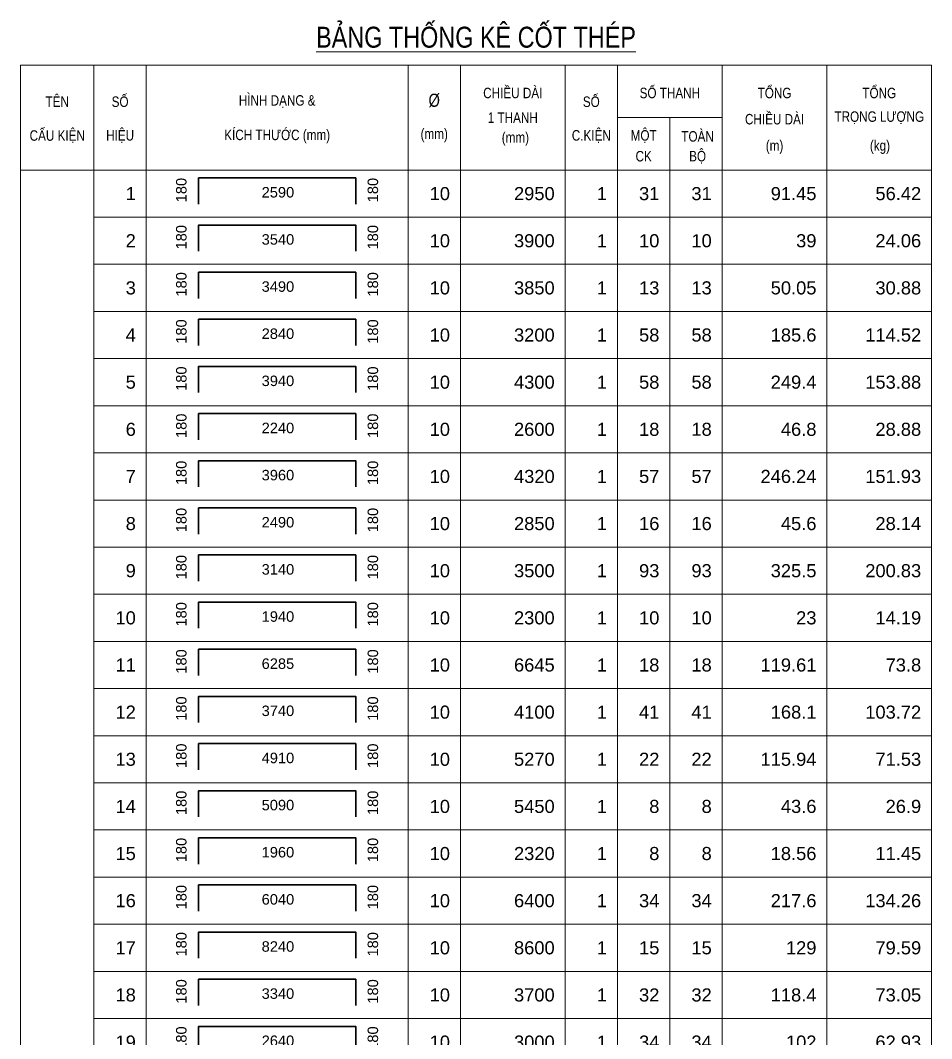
# Model space of a CAD drawing. Header units: millimetres. Extents: x -247377 to 927516, y -864259 to 155594.
# Drawn here: x 636100 to 653505, y -578443 to -559001 of the extents above; entities that cross this region are included whole.
import ezdxf
from ezdxf.enums import TextEntityAlignment as Align

# ---------------------------------------------------------------- set-up
doc = ezdxf.new("R2010")
doc.units = ezdxf.units.MM
doc.header["$MEASUREMENT"] = 0
for name, color, linetype, lineweight in [('NDC_FRAME', 7, 'Continuous', 20), ('NDC_S_REBAR', 4, 'Continuous', 35), ('NDC_S_VN TEXT', 7, 'Continuous', 20), ('NDC_Table', 3, 'Continuous', 20)]:
    doc.layers.add(name, color=color, linetype=linetype, lineweight=lineweight)
doc.styles.add('ARIAL', font='arial.ttf', dxfattribs={"width": 0.8})

# ---------------------------------------------------------------- blocks, each defined once
blk = doc.blocks.new('Tieude')
at = {"layer": 'NDC_Table'}
for p, q in [((0, 2000), (0, 0)), ((0, 2000), (17405, 2000)), ((1405, 2000), (1405, 0)), ((2405, 2000), (2405, 0)), ((7405, 2000), (7405, 0)), ((8405, 2000), (8405, 0)), ((10405, 2000), (10405, 0)), ((11405, 1000), (11405, 2000)), ((13405, 2000), (13405, 0)), ((15405, 2000), (15405, 0)), ((17405, 2000), (17405, 0)), ((11405, 1000), (13405, 1000)), ((11405, 1000), (11405, 0)), ((12405, 1000), (12405, 0)), ((0, 0), (17405, 0))]:
    blk.add_line(p, q, dxfattribs=at)
at = {"layer": 'NDC_S_VN TEXT', "style": 'ARIAL', "width": 0.8}
for s, height, p in [('%%UBẢNG THỐNG KÊ CỐT THÉP', 400, (8703, 2594)), ('CHIỀU DÀI', 200, (9405, 1500)), ('SỐ THANH', 200, (12405, 1500)), ('TỔNG', 200, (14405, 1500)), ('TỔNG', 200, (16405, 1500)), ('TÊN', 200, (705, 1333)), ('SỐ', 200, (1905, 1333)), ('HÌNH DẠNG &', 200, (4905, 1333)), ('%%C', 250, (7905, 1333)), ('SỐ', 200, (10905, 1333)), ('1 THANH', 200, (9405, 1000)), ('CHIỀU DÀI', 200, (14405, 1000)), ('TRỌNG LƯỢNG', 200, (16405, 1000)), ('CẤU KIỆN', 200, (705, 667)), ('HIỆU', 200, (1905, 667)), ('KÍCH THƯỚC (mm)', 200, (4905, 667)), ('(mm)', 200, (7905, 667)), ('C.KIỆN', 200, (10905, 667)), ('MỘT', 200, (11905, 667)), ('TOÀN', 200, (12935, 667)), ('(mm)', 200, (9455, 599)), ('BỘ', 200, (12935, 271)), ('(m)', 200, (14405, 443)), ('(kg)', 200, (16418, 443)), ('CK', 200, (11905, 264))]:
    blk.add_text(s, height=height, dxfattribs=at).set_placement(p, align=Align.MIDDLE)
blk = doc.blocks.new('dang04')
at = {"layer": 'NDC_S_REBAR'}
blk.add_lwpolyline([(3405, -650), (3405, -150), (6405, -150), (6405, -650)], dxfattribs=at)
at = {"layer": 'NDC_Table'}
for p, q in [((0, 0), (0, -900)), ((1405, 0), (1405, -900)), ((2405, 0), (2405, -900)), ((7405, 0), (7405, -900)), ((8405, 0), (8405, -900)), ((10405, 0), (10405, -900)), ((11405, 0), (11405, -900)), ((12405, 0), (12405, -900)), ((13405, 0), (13405, -900)), ((15405, 0), (15405, -900)), ((17405, 0), (17405, -900)), ((1405, -900), (17405, -900))]:
    blk.add_line(p, q, dxfattribs=at)
at = {"layer": 'NDC_S_VN TEXT', "style": 'ARIAL'}
for p in [(3073, -150), (6733, -150)]:
    blk.add_attdef('D03', text='', height=200, rotation=90, dxfattribs=at).set_placement(p, align=Align.MIDDLE_RIGHT)
for p in [(2205, -450), (8205, -450), (10205, -450), (11205, -450), (12205, -450), (13205, -450), (15205, -450), (17205, -450)]:
    blk.add_attdef('D03', text='', height=250, dxfattribs=at).set_placement(p, align=Align.MIDDLE_RIGHT)
blk.add_attdef('D03', text='', height=200, dxfattribs=at).set_placement((4920, -425), align=Align.MIDDLE_CENTER)

msp = doc.modelspace()

# ---------------------------------------------------------------- block references
at = {"layer": 'NDC_FRAME'}
msp.add_blockref('Tieude', (636100.2, -561859.1), dxfattribs=at)
ref = msp.add_blockref('dang04', (636100.2, -561859.1), dxfattribs=at)
ref.add_attrib('D03', '1', dxfattribs={"layer": 'NDC_S_VN TEXT', "height": 250, "style": 'ARIAL'}).set_placement((638305.5, -562309.1), align=Align.MIDDLE_RIGHT)
ref.add_attrib('D03', '180', dxfattribs={"layer": 'NDC_S_VN TEXT', "height": 200, "rotation": 90, "style": 'ARIAL'}).set_placement((639173.5, -562009.1), align=Align.MIDDLE_RIGHT)
ref.add_attrib('D03', '2590', dxfattribs={"layer": 'NDC_S_VN TEXT', "height": 200, "style": 'ARIAL'}).set_placement((641019.8, -562283.8), align=Align.MIDDLE_CENTER)
ref.add_attrib('D03', '180', dxfattribs={"layer": 'NDC_S_VN TEXT', "height": 200, "rotation": 90, "style": 'ARIAL'}).set_placement((642832.7, -562009.1), align=Align.MIDDLE_RIGHT)
ref.add_attrib('D03', '10', dxfattribs={"layer": 'NDC_S_VN TEXT', "height": 250, "style": 'ARIAL'}).set_placement((644305.5, -562309.1), align=Align.MIDDLE_RIGHT)
ref.add_attrib('D03', '2950', dxfattribs={"layer": 'NDC_S_VN TEXT', "height": 250, "style": 'ARIAL'}).set_placement((646305.5, -562309.1), align=Align.MIDDLE_RIGHT)
ref.add_attrib('D03', '1', dxfattribs={"layer": 'NDC_S_VN TEXT', "height": 250, "style": 'ARIAL'}).set_placement((647305.5, -562309.1), align=Align.MIDDLE_RIGHT)
ref.add_attrib('D03', '31', dxfattribs={"layer": 'NDC_S_VN TEXT', "height": 250, "style": 'ARIAL'}).set_placement((648305.5, -562309.1), align=Align.MIDDLE_RIGHT)
ref.add_attrib('D03', '31', dxfattribs={"layer": 'NDC_S_VN TEXT', "height": 250, "style": 'ARIAL'}).set_placement((649305.5, -562308.8), align=Align.MIDDLE_RIGHT)
ref.add_attrib('D03', '91.45', dxfattribs={"layer": 'NDC_S_VN TEXT', "height": 250, "style": 'ARIAL'}).set_placement((651305.5, -562309.1), align=Align.MIDDLE_RIGHT)
ref.add_attrib('D03', '56.42', dxfattribs={"layer": 'NDC_S_VN TEXT', "height": 250, "style": 'ARIAL'}).set_placement((653305.5, -562309.1), align=Align.MIDDLE_RIGHT)
ref = msp.add_blockref('dang04', (636100.2, -562759.1), dxfattribs=at)
ref.add_attrib('D03', '2', dxfattribs={"layer": 'NDC_S_VN TEXT', "height": 250, "style": 'ARIAL'}).set_placement((638305.5, -563209.1), align=Align.MIDDLE_RIGHT)
ref.add_attrib('D03', '180', dxfattribs={"layer": 'NDC_S_VN TEXT', "height": 200, "rotation": 90, "style": 'ARIAL'}).set_placement((639173.5, -562909.1), align=Align.MIDDLE_RIGHT)
ref.add_attrib('D03', '3540', dxfattribs={"layer": 'NDC_S_VN TEXT', "height": 200, "style": 'ARIAL'}).set_placement((641019.8, -563183.8), align=Align.MIDDLE_CENTER)
ref.add_attrib('D03', '180', dxfattribs={"layer": 'NDC_S_VN TEXT', "height": 200, "rotation": 90, "style": 'ARIAL'}).set_placement((642832.7, -562909.1), align=Align.MIDDLE_RIGHT)
ref.add_attrib('D03', '10', dxfattribs={"layer": 'NDC_S_VN TEXT', "height": 250, "style": 'ARIAL'}).set_placement((644305.5, -563209.1), align=Align.MIDDLE_RIGHT)
ref.add_attrib('D03', '3900', dxfattribs={"layer": 'NDC_S_VN TEXT', "height": 250, "style": 'ARIAL'}).set_placement((646305.5, -563209.1), align=Align.MIDDLE_RIGHT)
ref.add_attrib('D03', '1', dxfattribs={"layer": 'NDC_S_VN TEXT', "height": 250, "style": 'ARIAL'}).set_placement((647305.5, -563209.1), align=Align.MIDDLE_RIGHT)
ref.add_attrib('D03', '10', dxfattribs={"layer": 'NDC_S_VN TEXT', "height": 250, "style": 'ARIAL'}).set_placement((648305.5, -563209.1), align=Align.MIDDLE_RIGHT)
ref.add_attrib('D03', '10', dxfattribs={"layer": 'NDC_S_VN TEXT', "height": 250, "style": 'ARIAL'}).set_placement((649305.5, -563208.8), align=Align.MIDDLE_RIGHT)
ref.add_attrib('D03', '39', dxfattribs={"layer": 'NDC_S_VN TEXT', "height": 250, "style": 'ARIAL'}).set_placement((651305.5, -563209.1), align=Align.MIDDLE_RIGHT)
ref.add_attrib('D03', '24.06', dxfattribs={"layer": 'NDC_S_VN TEXT', "height": 250, "style": 'ARIAL'}).set_placement((653305.5, -563209.1), align=Align.MIDDLE_RIGHT)
ref = msp.add_blockref('dang04', (636100.2, -563659.1), dxfattribs=at)
ref.add_attrib('D03', '3', dxfattribs={"layer": 'NDC_S_VN TEXT', "height": 250, "style": 'ARIAL'}).set_placement((638305.5, -564109.1), align=Align.MIDDLE_RIGHT)
ref.add_attrib('D03', '180', dxfattribs={"layer": 'NDC_S_VN TEXT', "height": 200, "rotation": 90, "style": 'ARIAL'}).set_placement((639173.5, -563809.1), align=Align.MIDDLE_RIGHT)
ref.add_attrib('D03', '3490', dxfattribs={"layer": 'NDC_S_VN TEXT', "height": 200, "style": 'ARIAL'}).set_placement((641019.8, -564083.8), align=Align.MIDDLE_CENTER)
ref.add_attrib('D03', '180', dxfattribs={"layer": 'NDC_S_VN TEXT', "height": 200, "rotation": 90, "style": 'ARIAL'}).set_placement((642832.7, -563809.1), align=Align.MIDDLE_RIGHT)
ref.add_attrib('D03', '10', dxfattribs={"layer": 'NDC_S_VN TEXT', "height": 250, "style": 'ARIAL'}).set_placement((644305.5, -564109.1), align=Align.MIDDLE_RIGHT)
ref.add_attrib('D03', '3850', dxfattribs={"layer": 'NDC_S_VN TEXT', "height": 250, "style": 'ARIAL'}).set_placement((646305.5, -564109.1), align=Align.MIDDLE_RIGHT)
ref.add_attrib('D03', '1', dxfattribs={"layer": 'NDC_S_VN TEXT', "height": 250, "style": 'ARIAL'}).set_placement((647305.5, -564109.1), align=Align.MIDDLE_RIGHT)
ref.add_attrib('D03', '13', dxfattribs={"layer": 'NDC_S_VN TEXT', "height": 250, "style": 'ARIAL'}).set_placement((648305.5, -564109.1), align=Align.MIDDLE_RIGHT)
ref.add_attrib('D03', '13', dxfattribs={"layer": 'NDC_S_VN TEXT', "height": 250, "style": 'ARIAL'}).set_placement((649305.5, -564108.8), align=Align.MIDDLE_RIGHT)
ref.add_attrib('D03', '50.05', dxfattribs={"layer": 'NDC_S_VN TEXT', "height": 250, "style": 'ARIAL'}).set_placement((651305.5, -564109.1), align=Align.MIDDLE_RIGHT)
ref.add_attrib('D03', '30.88', dxfattribs={"layer": 'NDC_S_VN TEXT', "height": 250, "style": 'ARIAL'}).set_placement((653305.5, -564109.1), align=Align.MIDDLE_RIGHT)
ref = msp.add_blockref('dang04', (636100.2, -564559.1), dxfattribs=at)
ref.add_attrib('D03', '4', dxfattribs={"layer": 'NDC_S_VN TEXT', "height": 250, "style": 'ARIAL'}).set_placement((638305.5, -565009.1), align=Align.MIDDLE_RIGHT)
ref.add_attrib('D03', '180', dxfattribs={"layer": 'NDC_S_VN TEXT', "height": 200, "rotation": 90, "style": 'ARIAL'}).set_placement((639173.5, -564709.1), align=Align.MIDDLE_RIGHT)
ref.add_attrib('D03', '2840', dxfattribs={"layer": 'NDC_S_VN TEXT', "height": 200, "style": 'ARIAL'}).set_placement((641019.8, -564983.8), align=Align.MIDDLE_CENTER)
ref.add_attrib('D03', '180', dxfattribs={"layer": 'NDC_S_VN TEXT', "height": 200, "rotation": 90, "style": 'ARIAL'}).set_placement((642832.7, -564709.1), align=Align.MIDDLE_RIGHT)
ref.add_attrib('D03', '10', dxfattribs={"layer": 'NDC_S_VN TEXT', "height": 250, "style": 'ARIAL'}).set_placement((644305.5, -565009.1), align=Align.MIDDLE_RIGHT)
ref.add_attrib('D03', '3200', dxfattribs={"layer": 'NDC_S_VN TEXT', "height": 250, "style": 'ARIAL'}).set_placement((646305.5, -565009.1), align=Align.MIDDLE_RIGHT)
ref.add_attrib('D03', '1', dxfattribs={"layer": 'NDC_S_VN TEXT', "height": 250, "style": 'ARIAL'}).set_placement((647305.5, -565009.1), align=Align.MIDDLE_RIGHT)
ref.add_attrib('D03', '58', dxfattribs={"layer": 'NDC_S_VN TEXT', "height": 250, "style": 'ARIAL'}).set_placement((648305.5, -565009.1), align=Align.MIDDLE_RIGHT)
ref.add_attrib('D03', '58', dxfattribs={"layer": 'NDC_S_VN TEXT', "height": 250, "style": 'ARIAL'}).set_placement((649305.5, -565008.8), align=Align.MIDDLE_RIGHT)
ref.add_attrib('D03', '185.6', dxfattribs={"layer": 'NDC_S_VN TEXT', "height": 250, "style": 'ARIAL'}).set_placement((651305.5, -565009.1), align=Align.MIDDLE_RIGHT)
ref.add_attrib('D03', '114.52', dxfattribs={"layer": 'NDC_S_VN TEXT', "height": 250, "style": 'ARIAL'}).set_placement((653305.5, -565009.1), align=Align.MIDDLE_RIGHT)
ref = msp.add_blockref('dang04', (636100.2, -565459.1), dxfattribs=at)
ref.add_attrib('D03', '5', dxfattribs={"layer": 'NDC_S_VN TEXT', "height": 250, "style": 'ARIAL'}).set_placement((638305.5, -565909.1), align=Align.MIDDLE_RIGHT)
ref.add_attrib('D03', '180', dxfattribs={"layer": 'NDC_S_VN TEXT', "height": 200, "rotation": 90, "style": 'ARIAL'}).set_placement((639173.5, -565609.1), align=Align.MIDDLE_RIGHT)
ref.add_attrib('D03', '3940', dxfattribs={"layer": 'NDC_S_VN TEXT', "height": 200, "style": 'ARIAL'}).set_placement((641019.8, -565883.8), align=Align.MIDDLE_CENTER)
ref.add_attrib('D03', '180', dxfattribs={"layer": 'NDC_S_VN TEXT', "height": 200, "rotation": 90, "style": 'ARIAL'}).set_placement((642832.7, -565609.1), align=Align.MIDDLE_RIGHT)
ref.add_attrib('D03', '10', dxfattribs={"layer": 'NDC_S_VN TEXT', "height": 250, "style": 'ARIAL'}).set_placement((644305.5, -565909.1), align=Align.MIDDLE_RIGHT)
ref.add_attrib('D03', '4300', dxfattribs={"layer": 'NDC_S_VN TEXT', "height": 250, "style": 'ARIAL'}).set_placement((646305.5, -565909.1), align=Align.MIDDLE_RIGHT)
ref.add_attrib('D03', '1', dxfattribs={"layer": 'NDC_S_VN TEXT', "height": 250, "style": 'ARIAL'}).set_placement((647305.5, -565909.1), align=Align.MIDDLE_RIGHT)
ref.add_attrib('D03', '58', dxfattribs={"layer": 'NDC_S_VN TEXT', "height": 250, "style": 'ARIAL'}).set_placement((648305.5, -565909.1), align=Align.MIDDLE_RIGHT)
ref.add_attrib('D03', '58', dxfattribs={"layer": 'NDC_S_VN TEXT', "height": 250, "style": 'ARIAL'}).set_placement((649305.5, -565908.8), align=Align.MIDDLE_RIGHT)
ref.add_attrib('D03', '249.4', dxfattribs={"layer": 'NDC_S_VN TEXT', "height": 250, "style": 'ARIAL'}).set_placement((651305.5, -565909.1), align=Align.MIDDLE_RIGHT)
ref.add_attrib('D03', '153.88', dxfattribs={"layer": 'NDC_S_VN TEXT', "height": 250, "style": 'ARIAL'}).set_placement((653305.5, -565909.1), align=Align.MIDDLE_RIGHT)
ref = msp.add_blockref('dang04', (636100.2, -566359.1), dxfattribs=at)
ref.add_attrib('D03', '6', dxfattribs={"layer": 'NDC_S_VN TEXT', "height": 250, "style": 'ARIAL'}).set_placement((638305.5, -566809.1), align=Align.MIDDLE_RIGHT)
ref.add_attrib('D03', '180', dxfattribs={"layer": 'NDC_S_VN TEXT', "height": 200, "rotation": 90, "style": 'ARIAL'}).set_placement((639173.5, -566509.1), align=Align.MIDDLE_RIGHT)
ref.add_attrib('D03', '2240', dxfattribs={"layer": 'NDC_S_VN TEXT', "height": 200, "style": 'ARIAL'}).set_placement((641019.8, -566783.8), align=Align.MIDDLE_CENTER)
ref.add_attrib('D03', '180', dxfattribs={"layer": 'NDC_S_VN TEXT', "height": 200, "rotation": 90, "style": 'ARIAL'}).set_placement((642832.7, -566509.1), align=Align.MIDDLE_RIGHT)
ref.add_attrib('D03', '10', dxfattribs={"layer": 'NDC_S_VN TEXT', "height": 250, "style": 'ARIAL'}).set_placement((644305.5, -566809.1), align=Align.MIDDLE_RIGHT)
ref.add_attrib('D03', '2600', dxfattribs={"layer": 'NDC_S_VN TEXT', "height": 250, "style": 'ARIAL'}).set_placement((646305.5, -566809.1), align=Align.MIDDLE_RIGHT)
ref.add_attrib('D03', '1', dxfattribs={"layer": 'NDC_S_VN TEXT', "height": 250, "style": 'ARIAL'}).set_placement((647305.5, -566809.1), align=Align.MIDDLE_RIGHT)
ref.add_attrib('D03', '18', dxfattribs={"layer": 'NDC_S_VN TEXT', "height": 250, "style": 'ARIAL'}).set_placement((648305.5, -566809.1), align=Align.MIDDLE_RIGHT)
ref.add_attrib('D03', '18', dxfattribs={"layer": 'NDC_S_VN TEXT', "height": 250, "style": 'ARIAL'}).set_placement((649305.5, -566808.8), align=Align.MIDDLE_RIGHT)
ref.add_attrib('D03', '46.8', dxfattribs={"layer": 'NDC_S_VN TEXT', "height": 250, "style": 'ARIAL'}).set_placement((651305.5, -566809.1), align=Align.MIDDLE_RIGHT)
ref.add_attrib('D03', '28.88', dxfattribs={"layer": 'NDC_S_VN TEXT', "height": 250, "style": 'ARIAL'}).set_placement((653305.5, -566809.1), align=Align.MIDDLE_RIGHT)
ref = msp.add_blockref('dang04', (636100.2, -567259.1), dxfattribs=at)
ref.add_attrib('D03', '7', dxfattribs={"layer": 'NDC_S_VN TEXT', "height": 250, "style": 'ARIAL'}).set_placement((638305.5, -567709.1), align=Align.MIDDLE_RIGHT)
ref.add_attrib('D03', '180', dxfattribs={"layer": 'NDC_S_VN TEXT', "height": 200, "rotation": 90, "style": 'ARIAL'}).set_placement((639173.5, -567409.1), align=Align.MIDDLE_RIGHT)
ref.add_attrib('D03', '3960', dxfattribs={"layer": 'NDC_S_VN TEXT', "height": 200, "style": 'ARIAL'}).set_placement((641019.8, -567683.8), align=Align.MIDDLE_CENTER)
ref.add_attrib('D03', '180', dxfattribs={"layer": 'NDC_S_VN TEXT', "height": 200, "rotation": 90, "style": 'ARIAL'}).set_placement((642832.7, -567409.1), align=Align.MIDDLE_RIGHT)
ref.add_attrib('D03', '10', dxfattribs={"layer": 'NDC_S_VN TEXT', "height": 250, "style": 'ARIAL'}).set_placement((644305.5, -567709.1), align=Align.MIDDLE_RIGHT)
ref.add_attrib('D03', '4320', dxfattribs={"layer": 'NDC_S_VN TEXT', "height": 250, "style": 'ARIAL'}).set_placement((646305.5, -567709.1), align=Align.MIDDLE_RIGHT)
ref.add_attrib('D03', '1', dxfattribs={"layer": 'NDC_S_VN TEXT', "height": 250, "style": 'ARIAL'}).set_placement((647305.5, -567709.1), align=Align.MIDDLE_RIGHT)
ref.add_attrib('D03', '57', dxfattribs={"layer": 'NDC_S_VN TEXT', "height": 250, "style": 'ARIAL'}).set_placement((648305.5, -567709.1), align=Align.MIDDLE_RIGHT)
ref.add_attrib('D03', '57', dxfattribs={"layer": 'NDC_S_VN TEXT', "height": 250, "style": 'ARIAL'}).set_placement((649305.5, -567708.8), align=Align.MIDDLE_RIGHT)
ref.add_attrib('D03', '246.24', dxfattribs={"layer": 'NDC_S_VN TEXT', "height": 250, "style": 'ARIAL'}).set_placement((651305.5, -567709.1), align=Align.MIDDLE_RIGHT)
ref.add_attrib('D03', '151.93', dxfattribs={"layer": 'NDC_S_VN TEXT', "height": 250, "style": 'ARIAL'}).set_placement((653305.5, -567709.1), align=Align.MIDDLE_RIGHT)
ref = msp.add_blockref('dang04', (636100.2, -568159.1), dxfattribs=at)
ref.add_attrib('D03', '8', dxfattribs={"layer": 'NDC_S_VN TEXT', "height": 250, "style": 'ARIAL'}).set_placement((638305.5, -568609.1), align=Align.MIDDLE_RIGHT)
ref.add_attrib('D03', '180', dxfattribs={"layer": 'NDC_S_VN TEXT', "height": 200, "rotation": 90, "style": 'ARIAL'}).set_placement((639173.5, -568309.1), align=Align.MIDDLE_RIGHT)
ref.add_attrib('D03', '2490', dxfattribs={"layer": 'NDC_S_VN TEXT', "height": 200, "style": 'ARIAL'}).set_placement((641019.8, -568583.8), align=Align.MIDDLE_CENTER)
ref.add_attrib('D03', '180', dxfattribs={"layer": 'NDC_S_VN TEXT', "height": 200, "rotation": 90, "style": 'ARIAL'}).set_placement((642832.7, -568309.1), align=Align.MIDDLE_RIGHT)
ref.add_attrib('D03', '10', dxfattribs={"layer": 'NDC_S_VN TEXT', "height": 250, "style": 'ARIAL'}).set_placement((644305.5, -568609.1), align=Align.MIDDLE_RIGHT)
ref.add_attrib('D03', '2850', dxfattribs={"layer": 'NDC_S_VN TEXT', "height": 250, "style": 'ARIAL'}).set_placement((646305.5, -568609.1), align=Align.MIDDLE_RIGHT)
ref.add_attrib('D03', '1', dxfattribs={"layer": 'NDC_S_VN TEXT', "height": 250, "style": 'ARIAL'}).set_placement((647305.5, -568609.1), align=Align.MIDDLE_RIGHT)
ref.add_attrib('D03', '16', dxfattribs={"layer": 'NDC_S_VN TEXT', "height": 250, "style": 'ARIAL'}).set_placement((648305.5, -568609.1), align=Align.MIDDLE_RIGHT)
ref.add_attrib('D03', '16', dxfattribs={"layer": 'NDC_S_VN TEXT', "height": 250, "style": 'ARIAL'}).set_placement((649305.5, -568608.8), align=Align.MIDDLE_RIGHT)
ref.add_attrib('D03', '45.6', dxfattribs={"layer": 'NDC_S_VN TEXT', "height": 250, "style": 'ARIAL'}).set_placement((651305.5, -568609.1), align=Align.MIDDLE_RIGHT)
ref.add_attrib('D03', '28.14', dxfattribs={"layer": 'NDC_S_VN TEXT', "height": 250, "style": 'ARIAL'}).set_placement((653305.5, -568609.1), align=Align.MIDDLE_RIGHT)
ref = msp.add_blockref('dang04', (636100.2, -569059.1), dxfattribs=at)
ref.add_attrib('D03', '9', dxfattribs={"layer": 'NDC_S_VN TEXT', "height": 250, "style": 'ARIAL'}).set_placement((638305.5, -569509.1), align=Align.MIDDLE_RIGHT)
ref.add_attrib('D03', '180', dxfattribs={"layer": 'NDC_S_VN TEXT', "height": 200, "rotation": 90, "style": 'ARIAL'}).set_placement((639173.5, -569209.1), align=Align.MIDDLE_RIGHT)
ref.add_attrib('D03', '3140', dxfattribs={"layer": 'NDC_S_VN TEXT', "height": 200, "style": 'ARIAL'}).set_placement((641019.8, -569483.8), align=Align.MIDDLE_CENTER)
ref.add_attrib('D03', '180', dxfattribs={"layer": 'NDC_S_VN TEXT', "height": 200, "rotation": 90, "style": 'ARIAL'}).set_placement((642832.7, -569209.1), align=Align.MIDDLE_RIGHT)
ref.add_attrib('D03', '10', dxfattribs={"layer": 'NDC_S_VN TEXT', "height": 250, "style": 'ARIAL'}).set_placement((644305.5, -569509.1), align=Align.MIDDLE_RIGHT)
ref.add_attrib('D03', '3500', dxfattribs={"layer": 'NDC_S_VN TEXT', "height": 250, "style": 'ARIAL'}).set_placement((646305.5, -569509.1), align=Align.MIDDLE_RIGHT)
ref.add_attrib('D03', '1', dxfattribs={"layer": 'NDC_S_VN TEXT', "height": 250, "style": 'ARIAL'}).set_placement((647305.5, -569509.1), align=Align.MIDDLE_RIGHT)
ref.add_attrib('D03', '93', dxfattribs={"layer": 'NDC_S_VN TEXT', "height": 250, "style": 'ARIAL'}).set_placement((648305.5, -569509.1), align=Align.MIDDLE_RIGHT)
ref.add_attrib('D03', '93', dxfattribs={"layer": 'NDC_S_VN TEXT', "height": 250, "style": 'ARIAL'}).set_placement((649305.5, -569508.8), align=Align.MIDDLE_RIGHT)
ref.add_attrib('D03', '325.5', dxfattribs={"layer": 'NDC_S_VN TEXT', "height": 250, "style": 'ARIAL'}).set_placement((651305.5, -569509.1), align=Align.MIDDLE_RIGHT)
ref.add_attrib('D03', '200.83', dxfattribs={"layer": 'NDC_S_VN TEXT', "height": 250, "style": 'ARIAL'}).set_placement((653305.5, -569509.1), align=Align.MIDDLE_RIGHT)
ref = msp.add_blockref('dang04', (636100.2, -569959.1), dxfattribs=at)
ref.add_attrib('D03', '10', dxfattribs={"layer": 'NDC_S_VN TEXT', "height": 250, "style": 'ARIAL'}).set_placement((638305.5, -570409.1), align=Align.MIDDLE_RIGHT)
ref.add_attrib('D03', '180', dxfattribs={"layer": 'NDC_S_VN TEXT', "height": 200, "rotation": 90, "style": 'ARIAL'}).set_placement((639173.5, -570109.1), align=Align.MIDDLE_RIGHT)
ref.add_attrib('D03', '1940', dxfattribs={"layer": 'NDC_S_VN TEXT', "height": 200, "style": 'ARIAL'}).set_placement((641019.8, -570383.8), align=Align.MIDDLE_CENTER)
ref.add_attrib('D03', '180', dxfattribs={"layer": 'NDC_S_VN TEXT', "height": 200, "rotation": 90, "style": 'ARIAL'}).set_placement((642832.7, -570109.1), align=Align.MIDDLE_RIGHT)
ref.add_attrib('D03', '10', dxfattribs={"layer": 'NDC_S_VN TEXT', "height": 250, "style": 'ARIAL'}).set_placement((644305.5, -570409.1), align=Align.MIDDLE_RIGHT)
ref.add_attrib('D03', '2300', dxfattribs={"layer": 'NDC_S_VN TEXT', "height": 250, "style": 'ARIAL'}).set_placement((646305.5, -570409.1), align=Align.MIDDLE_RIGHT)
ref.add_attrib('D03', '1', dxfattribs={"layer": 'NDC_S_VN TEXT', "height": 250, "style": 'ARIAL'}).set_placement((647305.5, -570409.1), align=Align.MIDDLE_RIGHT)
ref.add_attrib('D03', '10', dxfattribs={"layer": 'NDC_S_VN TEXT', "height": 250, "style": 'ARIAL'}).set_placement((648305.5, -570409.1), align=Align.MIDDLE_RIGHT)
ref.add_attrib('D03', '10', dxfattribs={"layer": 'NDC_S_VN TEXT', "height": 250, "style": 'ARIAL'}).set_placement((649305.5, -570408.8), align=Align.MIDDLE_RIGHT)
ref.add_attrib('D03', '23', dxfattribs={"layer": 'NDC_S_VN TEXT', "height": 250, "style": 'ARIAL'}).set_placement((651305.5, -570409.1), align=Align.MIDDLE_RIGHT)
ref.add_attrib('D03', '14.19', dxfattribs={"layer": 'NDC_S_VN TEXT', "height": 250, "style": 'ARIAL'}).set_placement((653305.5, -570409.1), align=Align.MIDDLE_RIGHT)
ref = msp.add_blockref('dang04', (636100.2, -570859.1), dxfattribs=at)
ref.add_attrib('D03', '11', dxfattribs={"layer": 'NDC_S_VN TEXT', "height": 250, "style": 'ARIAL'}).set_placement((638305.5, -571309.1), align=Align.MIDDLE_RIGHT)
ref.add_attrib('D03', '180', dxfattribs={"layer": 'NDC_S_VN TEXT', "height": 200, "rotation": 90, "style": 'ARIAL'}).set_placement((639173.5, -571009.1), align=Align.MIDDLE_RIGHT)
ref.add_attrib('D03', '6285', dxfattribs={"layer": 'NDC_S_VN TEXT', "height": 200, "style": 'ARIAL'}).set_placement((641019.8, -571283.8), align=Align.MIDDLE_CENTER)
ref.add_attrib('D03', '180', dxfattribs={"layer": 'NDC_S_VN TEXT', "height": 200, "rotation": 90, "style": 'ARIAL'}).set_placement((642832.7, -571009.1), align=Align.MIDDLE_RIGHT)
ref.add_attrib('D03', '10', dxfattribs={"layer": 'NDC_S_VN TEXT', "height": 250, "style": 'ARIAL'}).set_placement((644305.5, -571309.1), align=Align.MIDDLE_RIGHT)
ref.add_attrib('D03', '6645', dxfattribs={"layer": 'NDC_S_VN TEXT', "height": 250, "style": 'ARIAL'}).set_placement((646305.5, -571309.1), align=Align.MIDDLE_RIGHT)
ref.add_attrib('D03', '1', dxfattribs={"layer": 'NDC_S_VN TEXT', "height": 250, "style": 'ARIAL'}).set_placement((647305.5, -571309.1), align=Align.MIDDLE_RIGHT)
ref.add_attrib('D03', '18', dxfattribs={"layer": 'NDC_S_VN TEXT', "height": 250, "style": 'ARIAL'}).set_placement((648305.5, -571309.1), align=Align.MIDDLE_RIGHT)
ref.add_attrib('D03', '18', dxfattribs={"layer": 'NDC_S_VN TEXT', "height": 250, "style": 'ARIAL'}).set_placement((649305.5, -571308.8), align=Align.MIDDLE_RIGHT)
ref.add_attrib('D03', '119.61', dxfattribs={"layer": 'NDC_S_VN TEXT', "height": 250, "style": 'ARIAL'}).set_placement((651305.5, -571309.1), align=Align.MIDDLE_RIGHT)
ref.add_attrib('D03', '73.8', dxfattribs={"layer": 'NDC_S_VN TEXT', "height": 250, "style": 'ARIAL'}).set_placement((653305.5, -571309.1), align=Align.MIDDLE_RIGHT)
ref = msp.add_blockref('dang04', (636100.2, -571759.1), dxfattribs=at)
ref.add_attrib('D03', '12', dxfattribs={"layer": 'NDC_S_VN TEXT', "height": 250, "style": 'ARIAL'}).set_placement((638305.5, -572209.1), align=Align.MIDDLE_RIGHT)
ref.add_attrib('D03', '180', dxfattribs={"layer": 'NDC_S_VN TEXT', "height": 200, "rotation": 90, "style": 'ARIAL'}).set_placement((639173.5, -571909.1), align=Align.MIDDLE_RIGHT)
ref.add_attrib('D03', '3740', dxfattribs={"layer": 'NDC_S_VN TEXT', "height": 200, "style": 'ARIAL'}).set_placement((641019.8, -572183.8), align=Align.MIDDLE_CENTER)
ref.add_attrib('D03', '180', dxfattribs={"layer": 'NDC_S_VN TEXT', "height": 200, "rotation": 90, "style": 'ARIAL'}).set_placement((642832.7, -571909.1), align=Align.MIDDLE_RIGHT)
ref.add_attrib('D03', '10', dxfattribs={"layer": 'NDC_S_VN TEXT', "height": 250, "style": 'ARIAL'}).set_placement((644305.5, -572209.1), align=Align.MIDDLE_RIGHT)
ref.add_attrib('D03', '4100', dxfattribs={"layer": 'NDC_S_VN TEXT', "height": 250, "style": 'ARIAL'}).set_placement((646305.5, -572209.1), align=Align.MIDDLE_RIGHT)
ref.add_attrib('D03', '1', dxfattribs={"layer": 'NDC_S_VN TEXT', "height": 250, "style": 'ARIAL'}).set_placement((647305.5, -572209.1), align=Align.MIDDLE_RIGHT)
ref.add_attrib('D03', '41', dxfattribs={"layer": 'NDC_S_VN TEXT', "height": 250, "style": 'ARIAL'}).set_placement((648305.5, -572209.1), align=Align.MIDDLE_RIGHT)
ref.add_attrib('D03', '41', dxfattribs={"layer": 'NDC_S_VN TEXT', "height": 250, "style": 'ARIAL'}).set_placement((649305.5, -572208.8), align=Align.MIDDLE_RIGHT)
ref.add_attrib('D03', '168.1', dxfattribs={"layer": 'NDC_S_VN TEXT', "height": 250, "style": 'ARIAL'}).set_placement((651305.5, -572209.1), align=Align.MIDDLE_RIGHT)
ref.add_attrib('D03', '103.72', dxfattribs={"layer": 'NDC_S_VN TEXT', "height": 250, "style": 'ARIAL'}).set_placement((653305.5, -572209.1), align=Align.MIDDLE_RIGHT)
ref = msp.add_blockref('dang04', (636100.2, -572659.1), dxfattribs=at)
ref.add_attrib('D03', '13', dxfattribs={"layer": 'NDC_S_VN TEXT', "height": 250, "style": 'ARIAL'}).set_placement((638305.5, -573109.1), align=Align.MIDDLE_RIGHT)
ref.add_attrib('D03', '180', dxfattribs={"layer": 'NDC_S_VN TEXT', "height": 200, "rotation": 90, "style": 'ARIAL'}).set_placement((639173.5, -572809.1), align=Align.MIDDLE_RIGHT)
ref.add_attrib('D03', '4910', dxfattribs={"layer": 'NDC_S_VN TEXT', "height": 200, "style": 'ARIAL'}).set_placement((641019.8, -573083.8), align=Align.MIDDLE_CENTER)
ref.add_attrib('D03', '180', dxfattribs={"layer": 'NDC_S_VN TEXT', "height": 200, "rotation": 90, "style": 'ARIAL'}).set_placement((642832.7, -572809.1), align=Align.MIDDLE_RIGHT)
ref.add_attrib('D03', '10', dxfattribs={"layer": 'NDC_S_VN TEXT', "height": 250, "style": 'ARIAL'}).set_placement((644305.5, -573109.1), align=Align.MIDDLE_RIGHT)
ref.add_attrib('D03', '5270', dxfattribs={"layer": 'NDC_S_VN TEXT', "height": 250, "style": 'ARIAL'}).set_placement((646305.5, -573109.1), align=Align.MIDDLE_RIGHT)
ref.add_attrib('D03', '1', dxfattribs={"layer": 'NDC_S_VN TEXT', "height": 250, "style": 'ARIAL'}).set_placement((647305.5, -573109.1), align=Align.MIDDLE_RIGHT)
ref.add_attrib('D03', '22', dxfattribs={"layer": 'NDC_S_VN TEXT', "height": 250, "style": 'ARIAL'}).set_placement((648305.5, -573109.1), align=Align.MIDDLE_RIGHT)
ref.add_attrib('D03', '22', dxfattribs={"layer": 'NDC_S_VN TEXT', "height": 250, "style": 'ARIAL'}).set_placement((649305.5, -573108.8), align=Align.MIDDLE_RIGHT)
ref.add_attrib('D03', '115.94', dxfattribs={"layer": 'NDC_S_VN TEXT', "height": 250, "style": 'ARIAL'}).set_placement((651305.5, -573109.1), align=Align.MIDDLE_RIGHT)
ref.add_attrib('D03', '71.53', dxfattribs={"layer": 'NDC_S_VN TEXT', "height": 250, "style": 'ARIAL'}).set_placement((653305.5, -573109.1), align=Align.MIDDLE_RIGHT)
ref = msp.add_blockref('dang04', (636100.2, -573559.1), dxfattribs=at)
ref.add_attrib('D03', '14', dxfattribs={"layer": 'NDC_S_VN TEXT', "height": 250, "style": 'ARIAL'}).set_placement((638305.5, -574009.1), align=Align.MIDDLE_RIGHT)
ref.add_attrib('D03', '180', dxfattribs={"layer": 'NDC_S_VN TEXT', "height": 200, "rotation": 90, "style": 'ARIAL'}).set_placement((639173.5, -573709.1), align=Align.MIDDLE_RIGHT)
ref.add_attrib('D03', '5090', dxfattribs={"layer": 'NDC_S_VN TEXT', "height": 200, "style": 'ARIAL'}).set_placement((641019.8, -573983.8), align=Align.MIDDLE_CENTER)
ref.add_attrib('D03', '180', dxfattribs={"layer": 'NDC_S_VN TEXT', "height": 200, "rotation": 90, "style": 'ARIAL'}).set_placement((642832.7, -573709.1), align=Align.MIDDLE_RIGHT)
ref.add_attrib('D03', '10', dxfattribs={"layer": 'NDC_S_VN TEXT', "height": 250, "style": 'ARIAL'}).set_placement((644305.5, -574009.1), align=Align.MIDDLE_RIGHT)
ref.add_attrib('D03', '5450', dxfattribs={"layer": 'NDC_S_VN TEXT', "height": 250, "style": 'ARIAL'}).set_placement((646305.5, -574009.1), align=Align.MIDDLE_RIGHT)
ref.add_attrib('D03', '1', dxfattribs={"layer": 'NDC_S_VN TEXT', "height": 250, "style": 'ARIAL'}).set_placement((647305.5, -574009.1), align=Align.MIDDLE_RIGHT)
ref.add_attrib('D03', '8', dxfattribs={"layer": 'NDC_S_VN TEXT', "height": 250, "style": 'ARIAL'}).set_placement((648305.5, -574009.1), align=Align.MIDDLE_RIGHT)
ref.add_attrib('D03', '8', dxfattribs={"layer": 'NDC_S_VN TEXT', "height": 250, "style": 'ARIAL'}).set_placement((649305.5, -574008.8), align=Align.MIDDLE_RIGHT)
ref.add_attrib('D03', '43.6', dxfattribs={"layer": 'NDC_S_VN TEXT', "height": 250, "style": 'ARIAL'}).set_placement((651305.5, -574009.1), align=Align.MIDDLE_RIGHT)
ref.add_attrib('D03', '26.9', dxfattribs={"layer": 'NDC_S_VN TEXT', "height": 250, "style": 'ARIAL'}).set_placement((653305.5, -574009.1), align=Align.MIDDLE_RIGHT)
ref = msp.add_blockref('dang04', (636100.2, -574459.1), dxfattribs=at)
ref.add_attrib('D03', '15', dxfattribs={"layer": 'NDC_S_VN TEXT', "height": 250, "style": 'ARIAL'}).set_placement((638305.5, -574909.1), align=Align.MIDDLE_RIGHT)
ref.add_attrib('D03', '180', dxfattribs={"layer": 'NDC_S_VN TEXT', "height": 200, "rotation": 90, "style": 'ARIAL'}).set_placement((639173.5, -574609.1), align=Align.MIDDLE_RIGHT)
ref.add_attrib('D03', '1960', dxfattribs={"layer": 'NDC_S_VN TEXT', "height": 200, "style": 'ARIAL'}).set_placement((641019.8, -574883.8), align=Align.MIDDLE_CENTER)
ref.add_attrib('D03', '180', dxfattribs={"layer": 'NDC_S_VN TEXT', "height": 200, "rotation": 90, "style": 'ARIAL'}).set_placement((642832.7, -574609.1), align=Align.MIDDLE_RIGHT)
ref.add_attrib('D03', '10', dxfattribs={"layer": 'NDC_S_VN TEXT', "height": 250, "style": 'ARIAL'}).set_placement((644305.5, -574909.1), align=Align.MIDDLE_RIGHT)
ref.add_attrib('D03', '2320', dxfattribs={"layer": 'NDC_S_VN TEXT', "height": 250, "style": 'ARIAL'}).set_placement((646305.5, -574909.1), align=Align.MIDDLE_RIGHT)
ref.add_attrib('D03', '1', dxfattribs={"layer": 'NDC_S_VN TEXT', "height": 250, "style": 'ARIAL'}).set_placement((647305.5, -574909.1), align=Align.MIDDLE_RIGHT)
ref.add_attrib('D03', '8', dxfattribs={"layer": 'NDC_S_VN TEXT', "height": 250, "style": 'ARIAL'}).set_placement((648305.5, -574909.1), align=Align.MIDDLE_RIGHT)
ref.add_attrib('D03', '8', dxfattribs={"layer": 'NDC_S_VN TEXT', "height": 250, "style": 'ARIAL'}).set_placement((649305.5, -574908.8), align=Align.MIDDLE_RIGHT)
ref.add_attrib('D03', '18.56', dxfattribs={"layer": 'NDC_S_VN TEXT', "height": 250, "style": 'ARIAL'}).set_placement((651305.5, -574909.1), align=Align.MIDDLE_RIGHT)
ref.add_attrib('D03', '11.45', dxfattribs={"layer": 'NDC_S_VN TEXT', "height": 250, "style": 'ARIAL'}).set_placement((653305.5, -574909.1), align=Align.MIDDLE_RIGHT)
ref = msp.add_blockref('dang04', (636100.2, -575359.1), dxfattribs=at)
ref.add_attrib('D03', '16', dxfattribs={"layer": 'NDC_S_VN TEXT', "height": 250, "style": 'ARIAL'}).set_placement((638305.5, -575809.1), align=Align.MIDDLE_RIGHT)
ref.add_attrib('D03', '180', dxfattribs={"layer": 'NDC_S_VN TEXT', "height": 200, "rotation": 90, "style": 'ARIAL'}).set_placement((639173.5, -575509.1), align=Align.MIDDLE_RIGHT)
ref.add_attrib('D03', '6040', dxfattribs={"layer": 'NDC_S_VN TEXT', "height": 200, "style": 'ARIAL'}).set_placement((641019.8, -575783.8), align=Align.MIDDLE_CENTER)
ref.add_attrib('D03', '180', dxfattribs={"layer": 'NDC_S_VN TEXT', "height": 200, "rotation": 90, "style": 'ARIAL'}).set_placement((642832.7, -575509.1), align=Align.MIDDLE_RIGHT)
ref.add_attrib('D03', '10', dxfattribs={"layer": 'NDC_S_VN TEXT', "height": 250, "style": 'ARIAL'}).set_placement((644305.5, -575809.1), align=Align.MIDDLE_RIGHT)
ref.add_attrib('D03', '6400', dxfattribs={"layer": 'NDC_S_VN TEXT', "height": 250, "style": 'ARIAL'}).set_placement((646305.5, -575809.1), align=Align.MIDDLE_RIGHT)
ref.add_attrib('D03', '1', dxfattribs={"layer": 'NDC_S_VN TEXT', "height": 250, "style": 'ARIAL'}).set_placement((647305.5, -575809.1), align=Align.MIDDLE_RIGHT)
ref.add_attrib('D03', '34', dxfattribs={"layer": 'NDC_S_VN TEXT', "height": 250, "style": 'ARIAL'}).set_placement((648305.5, -575809.1), align=Align.MIDDLE_RIGHT)
ref.add_attrib('D03', '34', dxfattribs={"layer": 'NDC_S_VN TEXT', "height": 250, "style": 'ARIAL'}).set_placement((649305.5, -575808.8), align=Align.MIDDLE_RIGHT)
ref.add_attrib('D03', '217.6', dxfattribs={"layer": 'NDC_S_VN TEXT', "height": 250, "style": 'ARIAL'}).set_placement((651305.5, -575809.1), align=Align.MIDDLE_RIGHT)
ref.add_attrib('D03', '134.26', dxfattribs={"layer": 'NDC_S_VN TEXT', "height": 250, "style": 'ARIAL'}).set_placement((653305.5, -575809.1), align=Align.MIDDLE_RIGHT)
ref = msp.add_blockref('dang04', (636100.2, -576259.1), dxfattribs=at)
ref.add_attrib('D03', '17', dxfattribs={"layer": 'NDC_S_VN TEXT', "height": 250, "style": 'ARIAL'}).set_placement((638305.5, -576709.1), align=Align.MIDDLE_RIGHT)
ref.add_attrib('D03', '180', dxfattribs={"layer": 'NDC_S_VN TEXT', "height": 200, "rotation": 90, "style": 'ARIAL'}).set_placement((639173.5, -576409.1), align=Align.MIDDLE_RIGHT)
ref.add_attrib('D03', '8240', dxfattribs={"layer": 'NDC_S_VN TEXT', "height": 200, "style": 'ARIAL'}).set_placement((641019.8, -576683.8), align=Align.MIDDLE_CENTER)
ref.add_attrib('D03', '180', dxfattribs={"layer": 'NDC_S_VN TEXT', "height": 200, "rotation": 90, "style": 'ARIAL'}).set_placement((642832.7, -576409.1), align=Align.MIDDLE_RIGHT)
ref.add_attrib('D03', '10', dxfattribs={"layer": 'NDC_S_VN TEXT', "height": 250, "style": 'ARIAL'}).set_placement((644305.5, -576709.1), align=Align.MIDDLE_RIGHT)
ref.add_attrib('D03', '8600', dxfattribs={"layer": 'NDC_S_VN TEXT', "height": 250, "style": 'ARIAL'}).set_placement((646305.5, -576709.1), align=Align.MIDDLE_RIGHT)
ref.add_attrib('D03', '1', dxfattribs={"layer": 'NDC_S_VN TEXT', "height": 250, "style": 'ARIAL'}).set_placement((647305.5, -576709.1), align=Align.MIDDLE_RIGHT)
ref.add_attrib('D03', '15', dxfattribs={"layer": 'NDC_S_VN TEXT', "height": 250, "style": 'ARIAL'}).set_placement((648305.5, -576709.1), align=Align.MIDDLE_RIGHT)
ref.add_attrib('D03', '15', dxfattribs={"layer": 'NDC_S_VN TEXT', "height": 250, "style": 'ARIAL'}).set_placement((649305.5, -576708.8), align=Align.MIDDLE_RIGHT)
ref.add_attrib('D03', '129', dxfattribs={"layer": 'NDC_S_VN TEXT', "height": 250, "style": 'ARIAL'}).set_placement((651305.5, -576709.1), align=Align.MIDDLE_RIGHT)
ref.add_attrib('D03', '79.59', dxfattribs={"layer": 'NDC_S_VN TEXT', "height": 250, "style": 'ARIAL'}).set_placement((653305.5, -576709.1), align=Align.MIDDLE_RIGHT)
ref = msp.add_blockref('dang04', (636100.2, -577159.1), dxfattribs=at)
ref.add_attrib('D03', '18', dxfattribs={"layer": 'NDC_S_VN TEXT', "height": 250, "style": 'ARIAL'}).set_placement((638305.5, -577609.1), align=Align.MIDDLE_RIGHT)
ref.add_attrib('D03', '180', dxfattribs={"layer": 'NDC_S_VN TEXT', "height": 200, "rotation": 90, "style": 'ARIAL'}).set_placement((639173.5, -577309.1), align=Align.MIDDLE_RIGHT)
ref.add_attrib('D03', '3340', dxfattribs={"layer": 'NDC_S_VN TEXT', "height": 200, "style": 'ARIAL'}).set_placement((641019.8, -577583.8), align=Align.MIDDLE_CENTER)
ref.add_attrib('D03', '180', dxfattribs={"layer": 'NDC_S_VN TEXT', "height": 200, "rotation": 90, "style": 'ARIAL'}).set_placement((642832.7, -577309.1), align=Align.MIDDLE_RIGHT)
ref.add_attrib('D03', '10', dxfattribs={"layer": 'NDC_S_VN TEXT', "height": 250, "style": 'ARIAL'}).set_placement((644305.5, -577609.1), align=Align.MIDDLE_RIGHT)
ref.add_attrib('D03', '3700', dxfattribs={"layer": 'NDC_S_VN TEXT', "height": 250, "style": 'ARIAL'}).set_placement((646305.5, -577609.1), align=Align.MIDDLE_RIGHT)
ref.add_attrib('D03', '1', dxfattribs={"layer": 'NDC_S_VN TEXT', "height": 250, "style": 'ARIAL'}).set_placement((647305.5, -577609.1), align=Align.MIDDLE_RIGHT)
ref.add_attrib('D03', '32', dxfattribs={"layer": 'NDC_S_VN TEXT', "height": 250, "style": 'ARIAL'}).set_placement((648305.5, -577609.1), align=Align.MIDDLE_RIGHT)
ref.add_attrib('D03', '32', dxfattribs={"layer": 'NDC_S_VN TEXT', "height": 250, "style": 'ARIAL'}).set_placement((649305.5, -577608.8), align=Align.MIDDLE_RIGHT)
ref.add_attrib('D03', '118.4', dxfattribs={"layer": 'NDC_S_VN TEXT', "height": 250, "style": 'ARIAL'}).set_placement((651305.5, -577609.1), align=Align.MIDDLE_RIGHT)
ref.add_attrib('D03', '73.05', dxfattribs={"layer": 'NDC_S_VN TEXT', "height": 250, "style": 'ARIAL'}).set_placement((653305.5, -577609.1), align=Align.MIDDLE_RIGHT)
ref = msp.add_blockref('dang04', (636100.2, -578059.1), dxfattribs=at)
ref.add_attrib('D03', '19', dxfattribs={"layer": 'NDC_S_VN TEXT', "height": 250, "style": 'ARIAL'}).set_placement((638305.5, -578509.1), align=Align.MIDDLE_RIGHT)
ref.add_attrib('D03', '180', dxfattribs={"layer": 'NDC_S_VN TEXT', "height": 200, "rotation": 90, "style": 'ARIAL'}).set_placement((639173.5, -578209.1), align=Align.MIDDLE_RIGHT)
ref.add_attrib('D03', '2640', dxfattribs={"layer": 'NDC_S_VN TEXT', "height": 200, "style": 'ARIAL'}).set_placement((641019.8, -578483.8), align=Align.MIDDLE_CENTER)
ref.add_attrib('D03', '180', dxfattribs={"layer": 'NDC_S_VN TEXT', "height": 200, "rotation": 90, "style": 'ARIAL'}).set_placement((642832.7, -578209.1), align=Align.MIDDLE_RIGHT)
ref.add_attrib('D03', '10', dxfattribs={"layer": 'NDC_S_VN TEXT', "height": 250, "style": 'ARIAL'}).set_placement((644305.5, -578509.1), align=Align.MIDDLE_RIGHT)
ref.add_attrib('D03', '3000', dxfattribs={"layer": 'NDC_S_VN TEXT', "height": 250, "style": 'ARIAL'}).set_placement((646305.5, -578509.1), align=Align.MIDDLE_RIGHT)
ref.add_attrib('D03', '1', dxfattribs={"layer": 'NDC_S_VN TEXT', "height": 250, "style": 'ARIAL'}).set_placement((647305.5, -578509.1), align=Align.MIDDLE_RIGHT)
ref.add_attrib('D03', '34', dxfattribs={"layer": 'NDC_S_VN TEXT', "height": 250, "style": 'ARIAL'}).set_placement((648305.5, -578509.1), align=Align.MIDDLE_RIGHT)
ref.add_attrib('D03', '34', dxfattribs={"layer": 'NDC_S_VN TEXT', "height": 250, "style": 'ARIAL'}).set_placement((649305.5, -578508.8), align=Align.MIDDLE_RIGHT)
ref.add_attrib('D03', '102', dxfattribs={"layer": 'NDC_S_VN TEXT', "height": 250, "style": 'ARIAL'}).set_placement((651305.5, -578509.1), align=Align.MIDDLE_RIGHT)
ref.add_attrib('D03', '62.93', dxfattribs={"layer": 'NDC_S_VN TEXT', "height": 250, "style": 'ARIAL'}).set_placement((653305.5, -578509.1), align=Align.MIDDLE_RIGHT)

doc.saveas('drawing.dxf')
